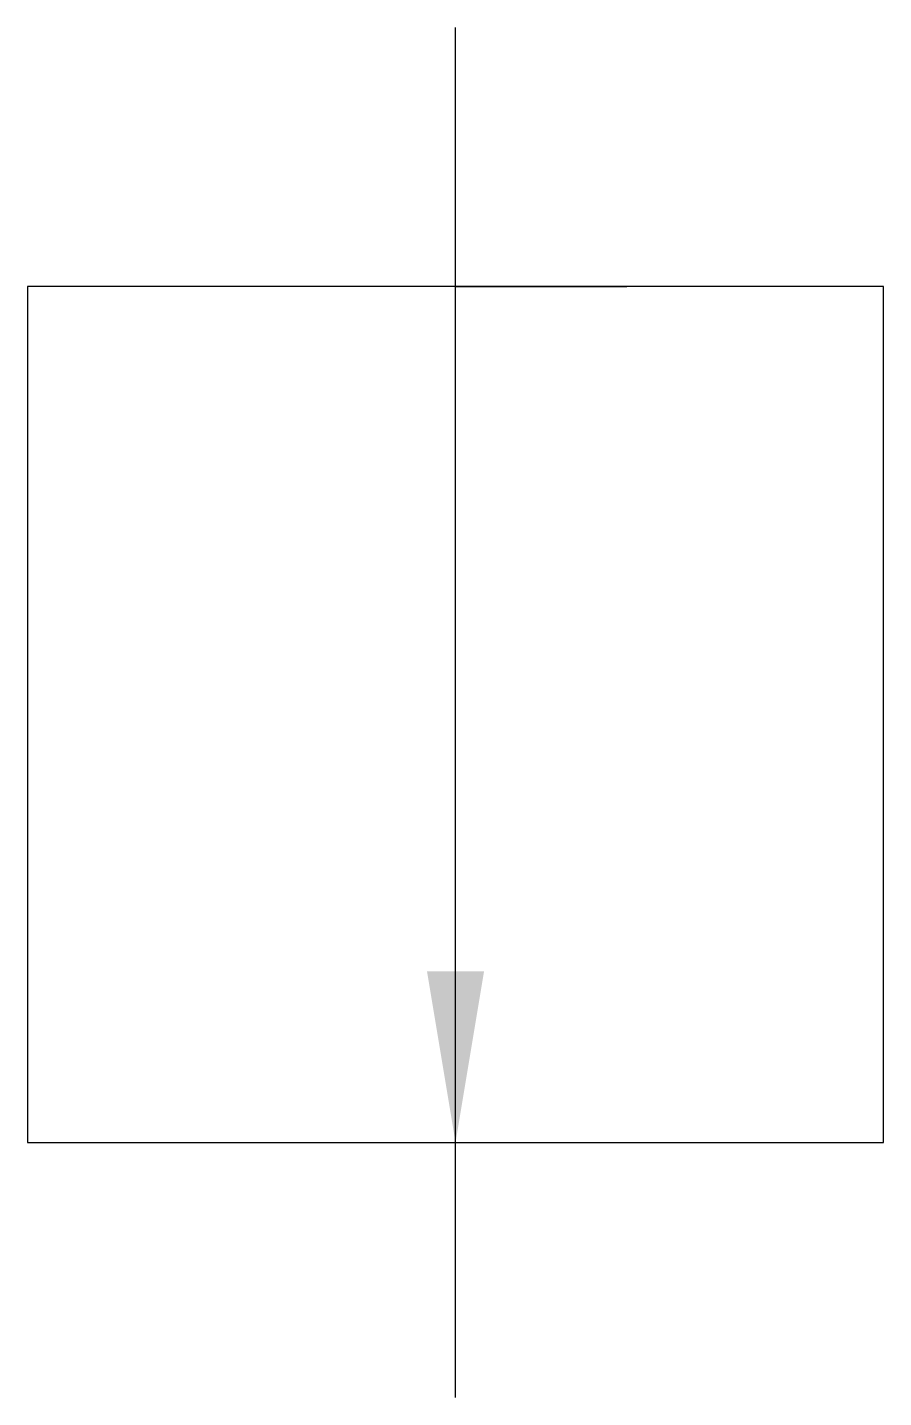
# Model space of a CAD drawing. Extents: x 1.7 to 10.7, y -17.2 to -2.8.
import ezdxf

# ---------------------------------------------------------------- set-up
doc = ezdxf.new("R2010")
doc.units = 0
doc.layers.add('2', color=1, linetype='CONTINUOUS')

msp = doc.modelspace()

# ---------------------------------------------------------------- linework, layer by layer
at = {"layer": '2', "color": 0}
for p, q in [((6.243, -17.191), (6.243, -2.785)), ((10.743, -5.508), (1.743, -5.508)), ((1.743, -5.508), (1.743, -14.508)), ((6.243, -5.508), (8.043, -5.508)), ((10.743, -14.508), (10.743, -5.508)), ((1.743, -14.508), (10.743, -14.508))]:
    msp.add_line(p, q, dxfattribs=at)
msp.add_solid([(6.543, -12.708), (5.943, -12.708), (6.243, -14.508)], dxfattribs=at)

doc.saveas('drawing.dxf')
